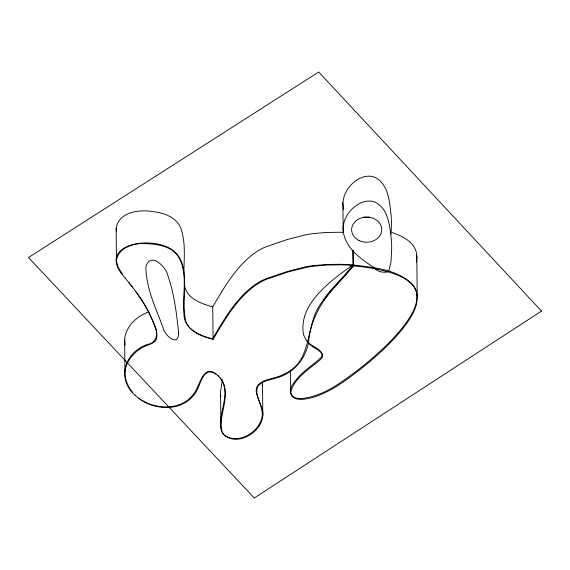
<?xml version="1.0" encoding="UTF-8"?>
<svg xmlns="http://www.w3.org/2000/svg" width="570" height="570" viewBox="0 0 570 570"><rect width="100%" height="100%" fill="white"/><g stroke="black" fill="none" stroke-linecap="round" stroke-linejoin="round"><path stroke-width="0.85" d="M183.868 272.759C184.032 258.388 185.72 243.582 181.331 229.632C177.598 217.954 165.008 212.931 153.786 211.762C140.077 209.083 118.489 211.677 116.13 228.542L116.472 261.124L118.189 267.38L122.707 274.597M391.084 234.135L391.447 223.29A201.067 167.865 -0.6 0 0 391.091 214.926C389.531 201.666 388.498 184.131 374.974 177.356A14.25 11.892 -0.6 0 0 368.911 176.166C362.513 176.144 356.556 179.443 352.089 183.839A41.254 34.442 -0.6 0 0 346.717 190.651L344.109 196.272L342.862 202.656L343.161 230.993C345.299 248.192 360.967 259.293 374.547 267.8A3.449 2.879 -0.6 0 0 375.117 268.798L384.779 270.971A110.744 92.454 -0.6 0 1 387.799 271.797C397.083 274.548 406.78 278.082 413.172 285.755A25.166 21.005 -0.6 0 1 416.784 293.187C419.242 306.653 410.279 318.723 402.627 328.847C392.573 341.337 380.803 352.317 368.583 362.641A399.827 333.792 -0.6 0 1 358.701 370.643C344.187 381.679 329.018 392.958 311.199 397.924C304.829 399.435 291.584 401.893 290.664 392.466L290.436 370.35M262.25 385.619L262.499 382.712L262.834 415.295C262.193 433.257 233.23 449.224 221.666 431.661C216.351 414.091 232.61 394.005 220.027 377.753M116.472 261.124C117.221 249.617 130.38 244.053 140.505 243.597C155.71 243.44 175.774 245.627 181.673 262.214C188.2 281.495 181.239 302.178 185.884 321.644C190.116 332.666 202.728 336.421 213.08 339.414C224.851 319.414 236.978 298.224 256.386 284.637A56.501 47.175 -0.6 0 1 266.133 279.428L288.206 271.918L306.154 267.401A112.39 93.829 -0.6 0 1 313.422 266.233L326.382 265.064L339.934 264.843A182.379 152.261 -0.6 0 1 353.614 265.513L353.457 250.543M308.534 342.392C310.543 318.602 323.425 297.39 340.219 280.974M290.664 392.466C294.305 378.01 308.32 369.731 319.072 360.724C330.279 352.623 311.655 348.662 308.463 342.734M132.326 392.053C127.851 386.353 124.688 379.314 124.958 371.953L124.616 339.364C125.849 326.197 136.957 316.001 148.962 311.89M124.958 371.953C125.671 362.62 131.919 354.683 139.329 349.439C144.31 345.306 151.684 345.128 156.023 340.24C159.301 330.985 152.703 321.523 149.354 313.172C143.768 302.014 136.422 291.876 128.535 282.25M222.35 379.705L220.519 392.117L220.939 427.422L222.186 432.217L223.454 434.233M416.321 262.1L416.87 257.868L416.357 252.482A25.166 21.005 -0.6 0 0 412.744 245.05C407.55 238.659 399.77 235.196 392.153 232.581M308.427 342.884L308.434 342.855C305.264 359.57 292.788 373.827 276.129 377.981C269.859 380.183 262.043 380.724 257.747 386.432C253.928 396.257 263.575 405.277 262.834 415.295M374.547 267.8L375.851 269.517L378.452 271.021A15.447 12.896 -0.6 0 0 381.75 272.054L386.182 272.261L388.754 271.213L390.97 262.236L391.711 248.171A201.067 167.865 -0.6 0 0 391.355 239.813C389.795 226.554 388.754 209.019 375.231 202.243A14.25 11.892 -0.6 0 0 369.175 201.053C362.777 201.032 356.82 204.331 352.353 208.727A41.254 34.442 -0.6 0 0 346.973 215.531C344.209 220.162 342.748 225.592 343.161 230.993M213.08 339.414L212.738 306.824C224.509 286.831 236.636 265.634 256.051 252.054A56.501 47.175 -0.6 0 1 265.791 246.846L287.864 239.336L305.812 234.819A112.39 93.829 -0.6 0 1 313.08 233.643L326.04 232.482L339.592 232.261A182.379 152.261 -0.6 0 1 343.703 232.368M352.196 251.406L352.937 250.351L353.094 264.95C343.283 278.139 330.23 288.691 321.452 302.698C308.456 320.027 310.985 343.275 299.863 361.209A42.251 35.276 -0.6 0 1 281.829 375.188C273.401 379.62 254.384 378.957 256.343 392.702C258.089 400.111 262.293 406.952 262.314 414.739C261.145 431.07 239.108 445.284 224.616 435.409M323.696 300.661L329.531 292.994L338.088 283.276M342.292 278.744L353.614 265.513L353.364 265.955A170.33 142.201 -0.6 0 1 375.11 268.791M339.87 281.345L353.35 265.962L353.108 250.166M353.094 264.95L347.942 268.47A268.962 224.537 -0.6 0 0 339.25 274.875C321.102 288.769 299.022 309.161 303.461 334.341A24.71 20.627 -0.6 0 0 305.876 339.193C308.092 346.489 325.47 348.826 321.352 357.105C312.795 365.634 301.644 371.562 294.754 381.8C285.812 391.519 291.705 400.831 304.366 398.166C324.993 395.145 342.135 381.8 358.366 369.681A399.827 333.792 -0.6 0 0 368.249 361.672C381.472 350.479 394.248 338.552 404.75 324.708C411.426 315.388 418.793 304.259 416.449 292.225A25.166 21.005 -0.6 0 0 412.837 284.786C397.468 269.147 373.699 267.537 353.094 264.95A182.379 152.261 -0.6 0 0 339.414 264.288L325.862 264.501L312.902 265.67A112.39 93.829 -0.6 0 0 305.627 266.838L287.686 271.363L265.613 278.865A56.501 47.175 -0.6 0 0 255.866 284.081C236.457 297.661 224.331 318.858 212.56 338.851C200.034 335.773 184.16 329.303 183.939 314.127C181.737 293.215 190.451 267.073 173.373 250.75C153.501 234.284 92.767 244.003 125.713 278.573M212.738 306.824C201.011 303.703 185.827 298.345 184.438 284.295M216.472 374.561C201.474 364.009 200.868 389.025 193.259 395.708C179.051 413.115 149.839 409.923 134.99 395.01M138.624 398.159C154.791 410.179 182.806 411.184 194.605 392.559C200.619 383.56 204.003 361.38 218.595 376.264M218.075 375.708C233.002 389.709 220.284 410.428 220.939 427.422M135.51 395.566C115.91 379.292 125.015 351.661 147.516 344.423C155.881 343.283 158.759 334.562 155.09 327.522C150.758 314.519 143.782 302.528 135.717 291.498M132.603 287.301L125.193 278.017M125.115 345.099L124.616 339.364M220.597 394.839L220.882 396.513M343.461 209.717L342.862 202.656M116.13 228.542L116.593 231.548M416.791 255.139L417.219 295.844M353.265 250.871L353.429 265.919M342.356 232.71A268.962 224.537 -0.6 0 1 343.525 231.847M388.754 271.213A4.154 3.463 -0.6 0 1 387.799 271.797M369.303 217.106A15.069 12.576 -0.6 0 1 363.496 217.12M178.681 333.079C178.403 347.835 163.989 334.832 163.027 327.486C155.71 307.914 146.005 287.907 145.87 266.703C150.537 251.085 166.59 267.259 168.05 276.165C174.363 294.462 176.614 313.928 178.681 333.079M541.5 311.085L254.27 498.009L28.5 257.505L318.694 71.991L541.5 311.085M359.15 240.576A15.069 12.576 -0.6 0 0 381.75 229.61A15.069 12.576 -0.6 0 0 359.15 218.787A15.069 12.576 -0.6 0 0 359.15 240.576"/></g></svg>
